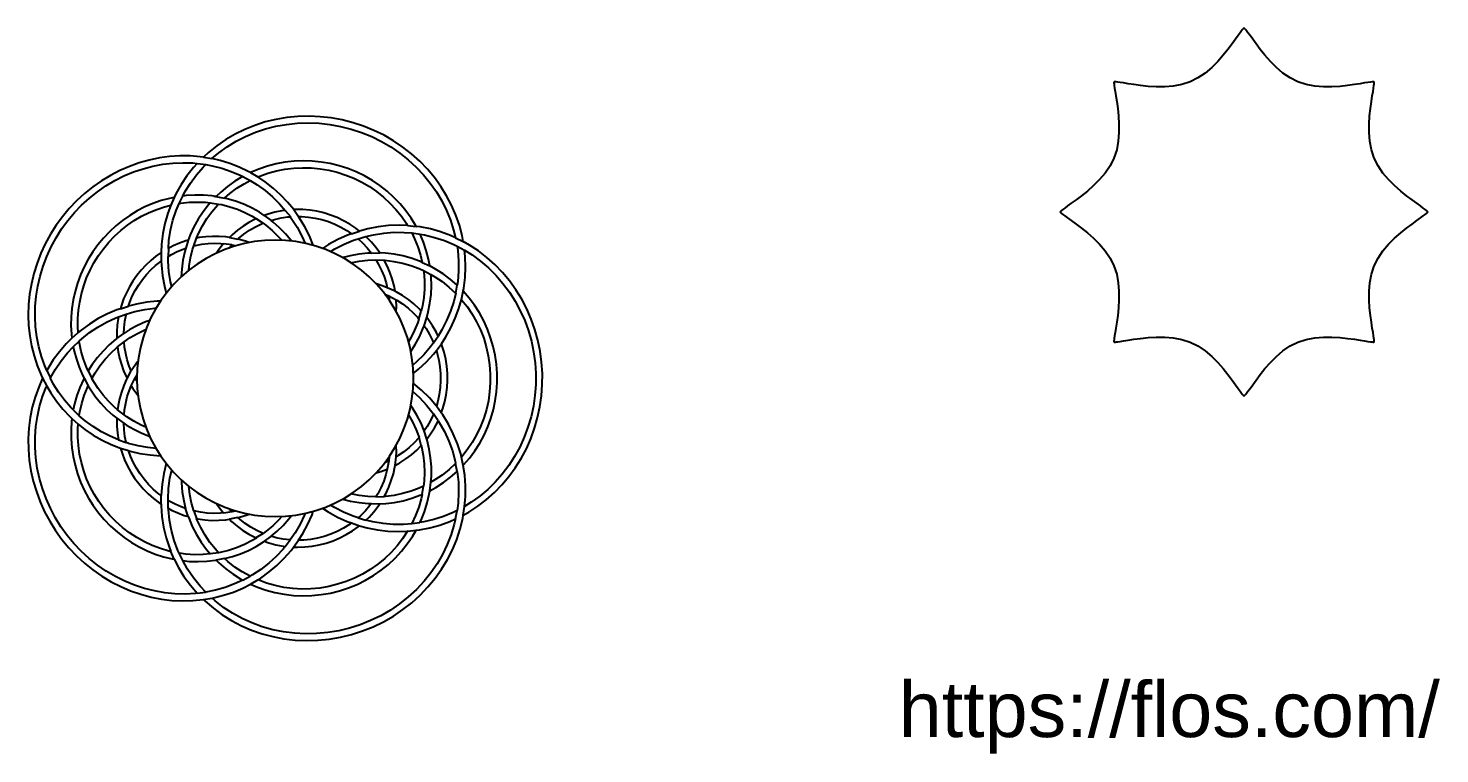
# Model space of a CAD drawing. Header units: millimetres. Extents: x 112 to 8820, y -2365 to 5002.
# Drawn here: x 5962 to 8514, y -2259 to -947 of the extents above; entities that cross this region are included whole.
import ezdxf

# ---------------------------------------------------------------- set-up
doc = ezdxf.new("R2010")
doc.units = ezdxf.units.MM
doc.layers.add('FLOS', color=30, linetype='Continuous')
doc.styles.get("Standard").update_dxf_attribs({"font": 'arial.ttf'})

# ---------------------------------------------------------------- blocks, each defined once
blk = doc.blocks.new('2620_PL')
for p, q in [((-14.09, 38.84), (-12.51, 38.68)), ((-12.99, 39.98), (-11.43, 39.72)), ((-5.86, 36.49), (-4.52, 35.77)), ((-4.46, 37.2), (-3.13, 36.42)), ((-18.25, 32.71), (-18.87, 31.3)), ((-17.36, 31.6), (-16.71, 32.95)), ((-11.74, 31.73), (-10.24, 31.51)), ((-11.07, 32.92), (-9.16, 32.57)), ((-3.41, 28.86), (-2.16, 28.03)), ((-1.97, 29.45), (-0.73, 28.54)), ((1.83, 30.37), (2.84, 29.21)), ((3.34, 30.5), (4.22, 29.26)), ((13.8, 26.15), (15.23, 26.63)), ((14.98, 25.22), (16.38, 25.64)), ((23.93, 27.62), (25.48, 27.46)), ((24.69, 26.28), (26.19, 26.07)), ((-19.32, 23.5), (-19.36, 22.03)), ((-15.71, 24.99), (-16.18, 23.52)), ((-14.72, 23.95), (-14.21, 25.35)), ((-7.83, 24.11), (-9.34, 24.33)), ((-8.28, 25.47), (-6.75, 25.17)), ((32.59, 25.41), (34, 24.71)), ((32.87, 23.88), (34.23, 23.15)), ((-20.62, 22.72), (-20.6, 21.21)), ((17.38, 22.65), (18.92, 22.66)), ((18.22, 21.41), (19.72, 21.35)), ((26.56, 20.96), (27.96, 20.31)), ((26.81, 19.47), (28.15, 18.77)), ((21.67, 15.74), (20.25, 16.39)), ((32.63, 15.37), (32.89, 16.85)), ((32.86, 16.88), (32.83, 16.71)), ((33.67, 14.24), (33.99, 15.74)), ((-27.98, 12.59), (-26.53, 13.05)), ((20.52, 14.9), (21.86, 14.19)), ((-28.32, 11.11), (-26.94, 11.61)), ((25.98, 10.72), (26.39, 12.15)), ((26.91, 9.52), (27.39, 10.98)), ((-36.74, 7.26), (-35.6, 8.27)), ((-28.63, 7.22), (-27.37, 8.12)), ((-36.5, 5.72), (-35.42, 6.75)), ((-28.5, 5.69), (-27.33, 6.61)), ((28.61, 6.44), (29.44, 7.65)), ((29.13, 5.04), (30.04, 6.26)), ((-42.04, 0.01), (-41.31, -1.4)), ((-41.3, 1.41), (-40.64, 0.01)), ((-34.56, 0.01), (-33.81, -1.35)), ((-33.81, 1.36), (-33.13, 0)), ((-26.79, 0), (-26.02, 1.36)), ((-26.02, -1.36), (-25.36, 0)), ((30.03, -6.26), (29.14, -5.02)), ((-36.74, -7.25), (-35.6, -8.28)), ((-36.5, -5.71), (-35.42, -6.76)), ((-28.62, -7.22), (-27.38, -8.11)), ((-27.32, -6.6), (-28.5, -5.68)), ((29.45, -7.65), (28.62, -6.44)), ((27.4, -10.98), (26.92, -9.51)), ((-28.33, -11.12), (-26.94, -11.61)), ((-27.97, -12.61), (-26.53, -13.05)), ((26.4, -12.15), (26, -10.72)), ((20.52, -14.9), (20.25, -16.41)), ((21.67, -15.74), (21.85, -14.19)), ((34, -15.73), (33.66, -14.24)), ((32.9, -16.84), (32.61, -15.38)), ((26.55, -20.97), (26.8, -19.47)), ((27.95, -20.31), (28.14, -18.77)), ((-20.62, -22.71), (-20.62, -21.19)), ((-19.33, -23.49), (-19.37, -22.03)), ((17.37, -22.65), (18.91, -22.66)), ((18.21, -21.41), (19.71, -21.35)), ((-15.71, -24.98), (-16.19, -23.52)), ((-14.7, -23.96), (-14.14, -25.54)), ((-7.83, -24.11), (-9.3, -24.37)), ((-6.74, -25.17), (-8.28, -25.47)), ((14.97, -25.22), (16.38, -25.64)), ((32.58, -25.41), (32.87, -23.88)), ((34, -24.7), (34.24, -23.14)), ((-2.18, -28.03), (-3.49, -28.82)), ((13.79, -26.14), (15.23, -26.63)), ((23.95, -27.62), (25.47, -27.46)), ((24.71, -26.26), (26.17, -26.07)), ((-0.73, -28.54), (-1.97, -29.45)), ((1.82, -30.37), (2.72, -29.21)), ((3.33, -30.49), (4.21, -29.26)), ((-18.26, -32.71), (-18.86, -31.3)), ((-16.72, -32.95), (-17.36, -31.6)), ((-10.23, -31.51), (-11.73, -31.74)), ((-9.15, -32.58), (-10.67, -32.87)), ((-5.84, -36.49), (-4.54, -35.78)), ((-4.46, -37.19), (-3.14, -36.42)), ((-14.11, -38.85), (-12.55, -38.65)), ((-13, -39.99), (-11.42, -39.72))]:
    blk.add_line(p, q)
for points in [[(34, 24.71), (33.8, 25.81), (33.3, 27.68), (32.66, 29.51), (31.89, 31.29), (30.98, 33.02), (29.95, 34.69), (28.79, 36.29), (27.52, 37.81), (26.14, 39.24), (24.65, 40.57), (23.08, 41.81), (21.41, 42.93), (19.67, 43.93), (17.86, 44.82), (15.99, 45.58), (14.08, 46.21), (12.12, 46.71), (10.13, 47.07), (8.12, 47.3), (6.11, 47.38), (4.1, 47.33), (2.11, 47.14), (0.14, 46.81), (-1.79, 46.34), (-3.67, 45.73), (-5.5, 45), (-7.26, 44.14), (-8.95, 43.16), (-10.55, 42.05), (-12.06, 40.84), (-12.99, 39.98), (-13.55, 40.06), (-15.39, 40.2), (-17.24, 40.21), (-19.09, 40.09), (-20.94, 39.84), (-22.77, 39.46), (-24.58, 38.95), (-26.36, 38.32), (-28.1, 37.56), (-29.79, 36.69), (-31.42, 35.7), (-32.99, 34.6), (-34.48, 33.4), (-35.9, 32.1), (-37.23, 30.7), (-38.46, 29.22), (-39.6, 27.67), (-40.63, 26.04), (-41.56, 24.34), (-42.37, 22.6), (-43.06, 20.8), (-43.63, 18.97), (-44.07, 17.11), (-44.39, 15.23), (-44.58, 13.34), (-44.64, 11.45), (-44.57, 9.57), (-44.38, 7.7), (-44.05, 5.86), (-43.6, 4.06), (-43.02, 2.3), (-42.32, 0.59), (-42.04, 0.01), (-42.76, -1.62), (-43.4, -3.4), (-43.91, -5.23), (-44.28, -7.1), (-44.53, -8.99), (-44.64, -10.91), (-44.61, -12.84), (-44.45, -14.77), (-44.16, -16.69), (-43.73, -18.6), (-43.17, -20.47), (-42.49, -22.31), (-41.68, -24.11), (-40.75, -25.84), (-39.7, -27.51), (-38.55, -29.11), (-37.29, -30.63), (-35.93, -32.07), (-34.48, -33.4), (-32.95, -34.63), (-31.34, -35.75), (-29.66, -36.76), (-27.92, -37.65), (-26.14, -38.41), (-24.31, -39.04), (-22.45, -39.54), (-20.56, -39.9), (-18.67, -40.13), (-16.77, -40.22), (-14.88, -40.18), (-13, -39.99), (-12.98, -39.99), (-12.68, -40.29), (-11.18, -41.57), (-9.58, -42.74), (-7.89, -43.79), (-6.12, -44.71), (-4.28, -45.51), (-2.37, -46.17), (-0.41, -46.69), (1.59, -47.06), (3.62, -47.3), (5.67, -47.38), (7.72, -47.33), (9.77, -47.12), (11.8, -46.78), (13.81, -46.29), (15.78, -45.66), (17.7, -44.89), (19.56, -43.99), (21.36, -42.96), (23.07, -41.81), (24.69, -40.55), (26.21, -39.17), (27.62, -37.7), (28.92, -36.13), (30.09, -34.48), (31.14, -32.76), (32.04, -30.97), (32.81, -29.12), (33.43, -27.23), (33.9, -25.31), (34, -24.7), (34.99, -24.17), (36.61, -23.12), (38.16, -21.95), (39.62, -20.66), (40.98, -19.26), (42.25, -17.76), (43.41, -16.17), (44.47, -14.49), (45.4, -12.73), (46.21, -10.91), (46.89, -9.03), (47.44, -7.1), (47.86, -5.13), (48.15, -3.14), (48.29, -1.12), (48.3, 0.89), (48.17, 2.91), (47.9, 4.91), (47.49, 6.89), (46.95, 8.83), (46.28, 10.72), (45.48, 12.56), (44.56, 14.33), (43.52, 16.02), (42.36, 17.62), (41.1, 19.14), (39.73, 20.55), (38.28, 21.85), (36.74, 23.03), (35.12, 24.09)], [(-11.43, 39.72), (-10.22, 40.74), (-8.68, 41.85), (-7.05, 42.85), (-5.35, 43.72), (-3.57, 44.47), (-1.74, 45.08), (0.14, 45.56), (2.05, 45.91), (4, 46.12), (5.96, 46.18), (7.93, 46.11), (9.89, 45.9), (11.83, 45.55), (13.75, 45.06), (15.62, 44.45), (17.44, 43.7), (19.2, 42.83), (20.9, 41.83), (22.52, 40.73), (24.05, 39.51), (25.48, 38.19), (26.81, 36.78), (28.03, 35.28), (29.14, 33.7), (30.12, 32.06), (30.97, 30.35), (31.68, 28.59), (32.26, 26.79), (32.59, 25.41), (31.68, 25.82), (29.89, 26.48), (28.05, 27), (26.18, 27.37), (25.48, 27.46), (25.42, 27.56), (24.58, 28.95), (23.63, 30.28), (22.58, 31.54), (21.45, 32.72), (20.23, 33.82), (18.94, 34.84), (17.57, 35.76), (16.14, 36.58), (14.65, 37.3), (13.12, 37.92), (11.55, 38.43), (9.95, 38.82), (8.32, 39.1), (6.69, 39.27), (5.04, 39.31), (3.4, 39.25), (1.77, 39.06), (0.16, 38.77), (-1.42, 38.36), (-2.96, 37.83), (-4.46, 37.2), (-4.47, 37.2), (-4.87, 37.42), (-6.51, 38.2), (-8.21, 38.86), (-9.95, 39.39)], [(-14.09, 38.84), (-14.77, 38.11), (-15.95, 36.61), (-17.01, 35.02), (-17.94, 33.36), (-18.25, 32.71), (-19.13, 32.53), (-20.64, 32.12), (-22.11, 31.6), (-23.55, 30.98), (-24.94, 30.27), (-26.29, 29.46), (-27.58, 28.56), (-28.8, 27.57), (-29.96, 26.5), (-31.05, 25.36), (-32.05, 24.14), (-32.98, 22.86), (-33.81, 21.52), (-34.55, 20.13), (-35.19, 18.7), (-35.74, 17.23), (-36.18, 15.72), (-36.53, 14.2), (-36.76, 12.65), (-36.89, 11.1), (-36.92, 9.54), (-36.83, 7.99), (-36.74, 7.26), (-37.79, 6.22), (-39.01, 4.82), (-40.12, 3.33), (-41.12, 1.75), (-41.3, 1.41), (-41.67, 2.26), (-42.27, 3.96), (-42.75, 5.71), (-43.1, 7.5), (-43.32, 9.31), (-43.42, 11.15), (-43.38, 12.99), (-43.22, 14.84), (-42.93, 16.68), (-42.51, 18.5), (-41.97, 20.29), (-41.3, 22.04), (-40.52, 23.75), (-39.62, 25.41), (-38.61, 27), (-37.5, 28.52), (-36.29, 29.96), (-34.99, 31.31), (-33.6, 32.57), (-32.14, 33.74), (-30.6, 34.8), (-29, 35.75), (-27.34, 36.58), (-25.63, 37.3), (-23.89, 37.89), (-22.12, 38.36), (-20.32, 38.69), (-18.52, 38.9), (-16.71, 38.98), (-14.91, 38.93)], [(-16.71, 32.95), (-16.32, 33.7), (-15.33, 35.28), (-14.23, 36.79), (-13, 38.2), (-12.55, 38.64), (-11.37, 38.43), (-9.64, 37.99), (-7.96, 37.42), (-6.33, 36.73), (-5.86, 36.49), (-5.9, 36.47), (-7.28, 35.63), (-8.6, 34.7), (-9.84, 33.67), (-10.68, 32.86), (-11.45, 32.98), (-12.99, 33.11), (-14.53, 33.12), (-16.07, 33.03)], [(-4.52, 35.77), (-3.25, 34.99), (-1.82, 33.95), (-0.47, 32.81), (0.79, 31.56), (1.83, 30.37), (1.2, 30.29), (-0.05, 30.04), (-1.27, 29.7), (-1.97, 29.45), (-2.84, 30.02), (-4.17, 30.76), (-5.55, 31.41), (-6.98, 31.96), (-8.44, 32.41), (-9.16, 32.57), (-8.18, 33.43), (-6.93, 34.36), (-5.61, 35.19)], [(3.34, 30.5), (2.23, 31.87), (0.98, 33.18), (-0.36, 34.4), (-1.79, 35.52), (-3.13, 36.42), (-2.79, 36.56), (-1.31, 37.09), (0.21, 37.51), (1.77, 37.81), (3.34, 38), (4.92, 38.08), (6.51, 38.04), (8.1, 37.89), (9.67, 37.62), (11.22, 37.25), (12.74, 36.75), (14.22, 36.16), (15.65, 35.45), (17.03, 34.65), (18.34, 33.75), (19.58, 32.76), (20.75, 31.68), (21.83, 30.52), (22.82, 29.29), (23.71, 28), (23.93, 27.62), (22.39, 27.68), (20.49, 27.62), (18.6, 27.4), (16.73, 27.04), (15.23, 26.63), (14.55, 27.15), (13.48, 27.87), (12.37, 28.5), (11.2, 29.05), (10, 29.52), (8.77, 29.9), (7.53, 30.19), (6.27, 30.39), (5, 30.5), (3.73, 30.52)], [(-18.87, 31.3), (-19.41, 29.85), (-19.93, 28.02), (-20.31, 26.16), (-20.55, 24.27), (-20.62, 22.72), (-21.56, 22.06), (-22.51, 21.29), (-23.41, 20.45), (-24.24, 19.55), (-25.02, 18.59), (-25.73, 17.58), (-26.36, 16.54), (-26.91, 15.46), (-27.4, 14.35), (-27.8, 13.2), (-27.98, 12.59), (-28.62, 12.37), (-30.33, 11.64), (-31.98, 10.79), (-33.56, 9.82), (-35.06, 8.73), (-35.6, 8.27), (-35.67, 9.3), (-35.67, 10.8), (-35.56, 12.31), (-35.34, 13.8), (-35.03, 15.28), (-34.61, 16.73), (-34.09, 18.16), (-33.47, 19.54), (-32.76, 20.89), (-31.96, 22.18), (-31.06, 23.41), (-30.09, 24.59), (-29.04, 25.69), (-27.91, 26.71), (-26.72, 27.66), (-25.47, 28.52), (-24.16, 29.29), (-22.81, 29.96), (-21.42, 30.54), (-19.99, 31.01)], [(-19.32, 23.5), (-19.21, 24.93), (-18.91, 26.76), (-18.48, 28.57), (-17.89, 30.33), (-17.36, 31.6), (-17.06, 31.66), (-15.57, 31.82), (-14.08, 31.87), (-12.59, 31.82), (-11.74, 31.73), (-12.06, 31.37), (-13.04, 30.1), (-13.92, 28.77), (-14.69, 27.37), (-15.36, 25.92), (-15.71, 24.99), (-16.14, 24.87), (-17.29, 24.46), (-18.42, 23.97)], [(-3.41, 28.86), (-3.62, 28.76), (-4.74, 28.17), (-5.81, 27.5), (-6.83, 26.76), (-7.79, 25.94), (-8.28, 25.47), (-8.91, 25.57), (-10.12, 25.66), (-11.34, 25.67), (-12.55, 25.6), (-13.76, 25.44), (-14.21, 25.35), (-13.86, 26.18), (-13.15, 27.56), (-12.35, 28.87), (-11.44, 30.12), (-10.44, 31.3), (-10.24, 31.51), (-9.66, 31.4), (-8.23, 31.03), (-6.83, 30.56), (-5.47, 29.99), (-4.16, 29.32)], [(16.38, 25.64), (17.77, 25.97), (19.61, 26.26), (21.46, 26.4), (23.32, 26.39), (24.69, 26.28), (25.2, 25.23), (25.78, 23.78), (26.25, 22.29), (26.56, 20.96), (26.1, 21.17), (24.6, 21.7), (23.06, 22.13), (21.49, 22.43), (19.91, 22.62), (18.92, 22.66), (18.24, 23.6), (17.42, 24.59), (16.53, 25.51)], [(32.87, 23.88), (32.99, 23.11), (33.14, 21.25), (33.14, 19.38), (33, 17.53), (32.89, 16.85), (32.86, 16.88), (31.64, 17.94), (30.34, 18.9), (28.98, 19.76), (27.96, 20.31), (27.73, 21.54), (27.32, 23.1), (26.8, 24.63), (26.19, 26.07), (27.01, 25.94), (28.82, 25.49), (30.59, 24.9), (32.32, 24.17)], [(-25, 0), (-24.93, -1.87), (-24.72, -3.73), (-24.37, -5.56), (-23.89, -7.37), (-23.27, -9.13), (-22.52, -10.85), (-21.65, -12.5), (-20.66, -14.08), (-19.55, -15.59), (-18.33, -17), (-17, -18.33), (-15.59, -19.55), (-14.08, -20.66), (-12.5, -21.65), (-10.85, -22.52), (-9.13, -23.27), (-7.37, -23.89), (-5.56, -24.37), (-3.73, -24.72), (-1.87, -24.93), (0, -25), (1.87, -24.93), (3.73, -24.72), (5.56, -24.37), (7.37, -23.89), (9.13, -23.27), (10.85, -22.52), (12.5, -21.65), (14.08, -20.66), (15.59, -19.55), (17, -18.33), (18.33, -17), (19.55, -15.59), (20.66, -14.08), (21.65, -12.5), (22.52, -10.85), (23.27, -9.13), (23.89, -7.37), (24.37, -5.56), (24.72, -3.73), (24.93, -1.87), (25, 0), (24.93, 1.87), (24.72, 3.73), (24.37, 5.56), (23.89, 7.37), (23.27, 9.13), (22.52, 10.85), (21.65, 12.5), (20.66, 14.08), (19.55, 15.59), (18.33, 17), (17, 18.33), (15.59, 19.55), (14.08, 20.66), (12.5, 21.65), (10.85, 22.52), (9.13, 23.27), (7.37, 23.89), (5.56, 24.37), (3.73, 24.72), (1.87, 24.93), (0, 25), (-1.87, 24.93), (-3.73, 24.72), (-5.56, 24.37), (-7.37, 23.89), (-9.13, 23.27), (-10.85, 22.52), (-12.5, 21.65), (-14.08, 20.66), (-15.59, 19.55), (-17, 18.33), (-18.33, 17), (-19.55, 15.59), (-20.66, 14.08), (-21.65, 12.5), (-22.52, 10.85), (-23.27, 9.13), (-23.89, 7.37), (-24.37, 5.56), (-24.72, 3.73), (-24.93, 1.87)], [(33.99, 15.75), (34.11, 16.32), (34.34, 18.21), (34.42, 20.11), (34.36, 22.02), (34.23, 23.15), (35.59, 22.31), (37.12, 21.19), (38.57, 19.95), (39.93, 18.59), (41.18, 17.14), (42.34, 15.59), (43.38, 13.95), (44.3, 12.23), (45.1, 10.45), (45.77, 8.6), (46.31, 6.71), (46.71, 4.78), (46.98, 2.83), (47.11, 0.85), (47.1, -1.12), (46.95, -3.08), (46.67, -5.03), (46.25, -6.95), (45.69, -8.83), (45.01, -10.66), (44.2, -12.43), (43.27, -14.14), (42.22, -15.76), (41.06, -17.3), (39.79, -18.74), (38.43, -20.07), (36.98, -21.3), (35.45, -22.4), (34.24, -23.14), (34.39, -21.41), (34.41, -19.45), (34.27, -17.5), (34, -15.73), (34.07, -15.66), (35.13, -14.43), (36.1, -13.11), (36.97, -11.73), (37.75, -10.29), (38.42, -8.79), (38.98, -7.24), (39.44, -5.66), (39.78, -4.05), (40.01, -2.41), (40.12, -0.76), (40.11, 0.89), (39.99, 2.54), (39.76, 4.17), (39.41, 5.78), (38.95, 7.35), (38.38, 8.89), (37.7, 10.39), (36.92, 11.82), (36.04, 13.2), (35.07, 14.51), (34, 15.73)], [(21.67, 15.74), (21.48, 16.73), (21.16, 17.96), (20.74, 19.17), (20.24, 20.34), (19.72, 21.35), (19.89, 21.34), (21.46, 21.15), (23.01, 20.83), (24.53, 20.39), (26.01, 19.84), (26.81, 19.47), (26.84, 19.24), (26.96, 17.7), (26.96, 16.15), (26.84, 14.61), (26.61, 13.08), (26.39, 12.15), (26.02, 12.55), (25.07, 13.44), (24.07, 14.25), (23, 14.99), (21.89, 15.64)], [(32.63, 15.37), (32.27, 13.9), (31.7, 12.14), (30.99, 10.43), (30.14, 8.78), (29.44, 7.65), (29.09, 8.38), (28.44, 9.51), (27.71, 10.58), (27.39, 10.98), (27.68, 12.01), (27.98, 13.58), (28.17, 15.16), (28.24, 16.76), (28.19, 18.36), (28.15, 18.77), (28.84, 18.38), (30.16, 17.49), (31.41, 16.49), (32.59, 15.4)], [(30.04, 6.26), (30.84, 7.48), (31.77, 9.14), (32.56, 10.86), (33.22, 12.64), (33.67, 14.24), (33.68, 14.22), (34.69, 12.96), (35.59, 11.62), (36.4, 10.22), (37.1, 8.75), (37.69, 7.24), (38.16, 5.68), (38.52, 4.09), (38.77, 2.47), (38.89, 0.84), (38.89, -0.79), (38.77, -2.43), (38.53, -4.04), (38.18, -5.64), (37.7, -7.2), (37.11, -8.71), (36.42, -10.18), (35.61, -11.59), (34.71, -12.93), (33.71, -14.2), (33.66, -14.24), (33.53, -13.67), (32.93, -11.82), (32.19, -10.02), (31.31, -8.28), (30.29, -6.61), (30.03, -6.26), (30.32, -5.45), (30.67, -4.21), (30.93, -2.95), (31.09, -1.68), (31.17, -0.39), (31.15, 0.89), (31.04, 2.2), (30.83, 3.49), (30.53, 4.76), (30.14, 6)], [(-35.42, 6.75), (-34.98, 7.15), (-33.56, 8.27), (-32.05, 9.27), (-30.48, 10.16), (-28.83, 10.92), (-28.32, 11.11), (-28.38, 10.84), (-28.54, 9.64), (-28.63, 8.43), (-28.63, 7.22), (-28.63, 7.22), (-28.84, 7.06), (-30.02, 6.05), (-31.12, 4.94), (-32.15, 3.76), (-33.08, 2.51), (-33.81, 1.36), (-34.12, 2.05), (-34.63, 3.44), (-35.05, 4.87), (-35.36, 6.33)], [(-36.5, -5.71), (-36.95, -5.27), (-38.11, -3.92), (-39.16, -2.49), (-40.11, -0.97), (-40.64, 0.01), (-40.6, 0.08), (-39.7, 1.67), (-38.68, 3.18), (-37.55, 4.6), (-36.5, 5.72), (-36.35, 4.94), (-35.95, 3.45), (-35.45, 2), (-34.85, 0.58), (-34.56, 0.01), (-34.66, -0.2), (-35.31, -1.63), (-35.85, -3.11), (-36.28, -4.63)], [(-28.5, 5.69), (-28.38, 4.82), (-28.13, 3.64), (-27.8, 2.48), (-27.4, 1.34), (-26.91, 0.24), (-26.79, 0), (-26.88, -0.17), (-27.38, -1.31), (-27.8, -2.48), (-28.14, -3.68), (-28.39, -4.9), (-28.5, -5.68), (-29.11, -5.16), (-30.15, -4.13), (-31.12, -3.02), (-32, -1.84), (-32.8, -0.6), (-33.13, 0), (-32.55, 1.02), (-31.7, 2.27), (-30.76, 3.45), (-29.73, 4.56), (-28.63, 5.58)], [(-41.31, -1.4), (-40.58, -2.64), (-39.54, -4.14), (-38.39, -5.55), (-37.15, -6.88), (-36.74, -7.25), (-36.81, -7.76), (-36.91, -9.35), (-36.9, -10.94), (-36.78, -12.54), (-36.54, -14.12), (-36.19, -15.69), (-35.74, -17.23), (-35.18, -18.74), (-34.51, -20.21), (-33.75, -21.63), (-32.88, -23), (-31.93, -24.3), (-30.89, -25.53), (-29.77, -26.69), (-28.58, -27.76), (-27.31, -28.75), (-25.98, -29.65), (-24.6, -30.46), (-23.16, -31.16), (-21.68, -31.76), (-20.17, -32.25), (-18.63, -32.64), (-18.26, -32.71), (-17.51, -34.17), (-16.49, -35.83), (-15.34, -37.41), (-14.11, -38.85), (-14.43, -38.89), (-16.27, -38.98), (-18.12, -38.93), (-19.98, -38.74), (-21.82, -38.42), (-23.64, -37.96), (-25.44, -37.37), (-27.19, -36.65), (-28.89, -35.8), (-30.54, -34.83), (-32.12, -33.75), (-33.62, -32.56), (-35.05, -31.26), (-36.38, -29.86), (-37.61, -28.38), (-38.73, -26.82), (-39.75, -25.18), (-40.65, -23.48), (-41.43, -21.73), (-42.09, -19.93), (-42.61, -18.1), (-43.01, -16.23), (-43.28, -14.35), (-43.41, -12.47), (-43.4, -10.59), (-43.27, -8.72), (-42.99, -6.87), (-42.59, -5.06), (-42.05, -3.29), (-41.39, -1.57)], [(-28.33, -11.12), (-29.84, -10.47), (-31.41, -9.65), (-32.92, -8.72), (-34.35, -7.67), (-35.42, -6.76), (-35.3, -6.03), (-34.96, -4.54), (-34.51, -3.08), (-33.96, -1.67), (-33.81, -1.35), (-33.36, -2.09), (-32.48, -3.33), (-31.52, -4.51), (-30.47, -5.62), (-29.35, -6.64), (-28.62, -7.22), (-28.63, -7.39), (-28.62, -8.64), (-28.52, -9.89)], [(29.45, -7.65), (29.65, -7.95), (30.59, -9.61), (31.39, -11.34), (32.04, -13.13), (32.55, -14.97), (32.62, -15.37), (32.61, -15.38), (31.44, -16.47), (30.19, -17.47), (28.86, -18.36), (28.14, -18.77), (28.23, -17.66), (28.23, -16.02), (28.1, -14.39), (27.84, -12.78), (27.47, -11.19), (27.4, -10.98), (28.08, -10.05), (28.77, -8.97), (29.37, -7.83)], [(-35.6, -8.28), (-34.39, -9.24), (-32.89, -10.25), (-31.31, -11.16), (-29.67, -11.94), (-27.97, -12.61), (-27.97, -12.61), (-27.69, -13.55), (-27.24, -14.73), (-26.72, -15.87), (-26.11, -16.97), (-25.43, -18.03), (-24.67, -19.03), (-23.84, -20), (-22.94, -20.9), (-21.98, -21.73), (-20.96, -22.5), (-20.62, -22.71), (-20.62, -23.05), (-20.48, -24.99), (-20.18, -26.91), (-19.73, -28.8), (-19.13, -30.64), (-18.86, -31.3), (-19.23, -31.22), (-20.74, -30.78), (-22.22, -30.22), (-23.65, -29.55), (-25.04, -28.78), (-26.37, -27.91), (-27.63, -26.95), (-28.82, -25.89), (-29.94, -24.76), (-30.97, -23.54), (-31.89, -22.28), (-32.72, -20.96), (-33.45, -19.58), (-34.09, -18.16), (-34.62, -16.7), (-35.04, -15.21), (-35.36, -13.69), (-35.57, -12.16), (-35.67, -10.62), (-35.66, -9.08)], [(19.71, -21.35), (19.98, -20.87), (20.53, -19.69), (20.99, -18.48), (21.36, -17.25), (21.64, -15.98), (21.67, -15.74), (22.55, -15.26), (23.62, -14.57), (24.64, -13.81), (25.6, -12.97), (26.4, -12.15), (26.45, -12.32), (26.75, -13.87), (26.92, -15.44), (26.98, -17.03), (26.9, -18.61), (26.8, -19.47), (26.04, -19.83), (24.55, -20.39), (23.03, -20.83), (21.48, -21.15), (19.92, -21.34)], [(32.9, -16.84), (32.9, -16.84), (33.11, -18.74), (33.15, -20.65), (33.05, -22.57), (32.87, -23.88), (32.17, -24.23), (30.45, -24.95), (28.68, -25.53), (26.87, -25.96), (26.17, -26.07), (26.39, -25.64), (27, -24.1), (27.49, -22.52), (27.86, -20.92), (27.95, -20.31), (29.05, -19.72), (30.41, -18.85), (31.71, -17.88)], [(24.69, -26.28), (23.19, -26.4), (21.34, -26.4), (19.49, -26.25), (17.66, -25.95), (16.38, -25.64), (16.96, -25.07), (17.83, -24.11), (18.63, -23.08), (18.91, -22.66), (19.97, -22.61), (21.56, -22.42), (23.13, -22.11), (24.67, -21.68), (26.17, -21.14), (26.55, -20.97), (26.39, -21.75), (25.95, -23.28), (25.39, -24.78), (24.72, -26.24)], [(-17.36, -31.6), (-17.59, -31.1), (-18.25, -29.32), (-18.76, -27.49), (-19.11, -25.63), (-19.32, -23.73), (-19.33, -23.49), (-18.77, -23.8), (-17.62, -24.33), (-16.43, -24.77), (-15.71, -24.98), (-15.63, -25.24), (-14.99, -26.75), (-14.25, -28.2), (-13.39, -29.6), (-12.42, -30.92), (-11.73, -31.74), (-13.03, -31.85), (-14.59, -31.87), (-16.15, -31.77)], [(-14.22, -25.35), (-13.98, -25.4), (-12.72, -25.58), (-11.46, -25.67), (-10.2, -25.66), (-8.94, -25.57), (-8.28, -25.47), (-7.89, -25.86), (-6.9, -26.71), (-5.85, -27.48), (-4.74, -28.17), (-3.58, -28.78), (-3.41, -28.86), (-4.18, -29.33), (-5.55, -30.03), (-6.98, -30.62), (-8.45, -31.1), (-9.95, -31.46), (-10.23, -31.51), (-10.81, -30.89), (-11.8, -29.65), (-12.69, -28.34), (-13.47, -26.97), (-14.14, -25.54)], [(-11.42, -39.72), (-11.15, -39.67), (-9.34, -39.21), (-7.56, -38.62), (-5.85, -37.9), (-4.46, -37.19), (-3.23, -37.73), (-1.65, -38.28), (-0.04, -38.72), (1.61, -39.04), (3.28, -39.24), (4.96, -39.31), (6.65, -39.27), (8.33, -39.1), (9.99, -38.81), (11.64, -38.4), (13.24, -37.88), (14.81, -37.24), (16.32, -36.49), (17.77, -35.63), (19.16, -34.67), (20.47, -33.62), (21.7, -32.48), (22.84, -31.25), (23.88, -29.94), (24.82, -28.57), (25.47, -27.46), (26.06, -27.39), (27.93, -27.03), (29.76, -26.52), (31.56, -25.87), (32.58, -25.41), (32.38, -26.36), (31.81, -28.22), (31.1, -30.04), (30.25, -31.81), (29.26, -33.51), (28.14, -35.14), (26.9, -36.69), (25.53, -38.14), (24.06, -39.5), (22.48, -40.75), (20.82, -41.89), (19.07, -42.9), (17.25, -43.79), (15.37, -44.54), (13.44, -45.15), (11.48, -45.62), (9.49, -45.95), (7.49, -46.14), (5.48, -46.18), (3.48, -46.08), (1.51, -45.83), (-0.44, -45.43), (-2.35, -44.89), (-4.2, -44.22), (-5.98, -43.41), (-7.69, -42.47), (-9.32, -41.41), (-10.85, -40.23)], [(-3.14, -36.42), (-2.61, -36.09), (-1.1, -35), (0.32, -33.81), (1.65, -32.5), (2.87, -31.1), (3.33, -30.49), (4.03, -30.52), (5.35, -30.48), (6.66, -30.34), (7.95, -30.1), (9.23, -29.77), (10.48, -29.35), (11.68, -28.84), (12.84, -28.24), (13.96, -27.57), (15.02, -26.81), (15.23, -26.63), (16.64, -27.02), (18.51, -27.39), (20.39, -27.61), (22.28, -27.68), (23.95, -27.62), (23.94, -27.64), (23.04, -28.98), (22.05, -30.26), (20.96, -31.46), (19.79, -32.58), (18.53, -33.61), (17.19, -34.54), (15.79, -35.38), (14.33, -36.11), (12.82, -36.73), (11.26, -37.23), (9.67, -37.62), (8.06, -37.9), (6.44, -38.05), (4.81, -38.08), (3.18, -37.99), (1.57, -37.78), (-0.02, -37.45), (-1.57, -37), (-3.09, -36.44)], [(1.82, -30.37), (1.42, -30.86), (0.18, -32.19), (-1.16, -33.41), (-2.59, -34.53), (-4.1, -35.53), (-4.54, -35.78), (-4.55, -35.77), (-5.95, -34.99), (-7.29, -34.11), (-8.54, -33.12), (-9.15, -32.58), (-7.74, -32.21), (-6.27, -31.7), (-4.83, -31.09), (-3.45, -30.38), (-2.12, -29.56), (-1.97, -29.45), (-1.14, -29.74), (0.12, -30.08), (1.41, -30.32)], [(-5.84, -36.49), (-7.34, -37.17), (-9.05, -37.8), (-10.81, -38.3), (-12.55, -38.65), (-13.59, -37.54), (-14.79, -36.05), (-15.86, -34.48), (-16.72, -32.95), (-15.5, -33.08), (-13.93, -33.13), (-12.35, -33.07), (-10.8, -32.89), (-10.67, -32.87), (-10.2, -33.34), (-8.95, -34.42), (-7.62, -35.4), (-6.22, -36.28)]]:
    blk.add_lwpolyline(points, close=True)
for points in [[(2.95, 24.81), (2.83, 24.97), (1.85, 26.14), (0.78, 27.23), (-0.35, 28.25), (-0.73, 28.54), (-0.14, 28.72), (1.07, 28.99), (2.3, 29.17), (2.72, 29.2)], [(2.72, 29.2), (3.02, 28.8), (3.97, 27.3), (4.82, 25.72), (5.4, 24.4)], [(6.91, 24.01), (6.89, 24.06), (6.19, 25.76), (5.36, 27.4), (4.42, 28.97), (4.22, 29.26), (4.77, 29.26), (6.01, 29.16), (7.24, 28.97), (8.45, 28.69), (9.62, 28.33), (10.76, 27.88), (11.86, 27.35), (12.92, 26.74), (13.8, 26.15), (13.09, 25.89), (11.34, 25.11), (9.64, 24.19), (8.54, 23.48)], [(-6.75, 25.17), (-6.62, 25.29), (-5.66, 26.06), (-4.65, 26.76), (-3.58, 27.37), (-2.47, 27.91), (-2.16, 28.03), (-1.7, 27.7), (-0.57, 26.75), (0.49, 25.73), (1.19, 24.96)], [(-18.7, 16.56), (-18.92, 17.47), (-19.21, 19.33), (-19.36, 21.2), (-19.36, 22.03), (-18.75, 22.4), (-17.71, 22.92), (-16.63, 23.37), (-16.18, 23.52), (-16.36, 22.9), (-16.68, 21.34), (-16.89, 19.76), (-16.97, 18.36)], [(-15.62, 19.51), (-15.56, 20.28), (-15.3, 21.8), (-14.93, 23.3), (-14.72, 23.95), (-14.41, 24.03), (-13.27, 24.24), (-12.12, 24.37), (-10.97, 24.41), (-9.81, 24.38), (-9.34, 24.33)], [(-9.34, 24.33), (-9.53, 24.12), (-10.29, 23.11), (-10.6, 22.63)], [(-8.35, 23.55), (-8.35, 23.55), (-7.83, 24.11), (-7.53, 24.06), (-7.12, 23.96)], [(-4.71, 24.53), (-5.36, 24.78), (-6.52, 25.12), (-6.75, 25.17)], [(9.97, 22.91), (10.77, 23.39), (12.45, 24.25), (14.18, 24.96), (14.98, 25.22), (15.79, 24.48), (16.62, 23.59), (17.38, 22.65), (16.72, 22.63), (15.14, 22.46), (13.57, 22.17), (12.03, 21.76)], [(-20.72, 13.97), (-21.34, 13.96), (-23.21, 13.76), (-25.05, 13.43), (-26.53, 13.05), (-26.29, 13.75), (-25.83, 14.84), (-25.29, 15.89), (-24.68, 16.9), (-24, 17.86), (-23.27, 18.76), (-22.47, 19.61), (-21.61, 20.41), (-20.7, 21.14), (-20.6, 21.21)], [(-20.6, 21.21), (-20.58, 20.45), (-20.38, 18.54), (-20.03, 16.65), (-19.69, 15.39)], [(13.7, 20.89), (15.17, 21.18), (16.74, 21.36), (18.22, 21.41)], [(18.22, 21.41), (18.7, 20.6), (19.23, 19.51), (19.69, 18.39), (20.05, 17.24), (20.25, 16.39), (19.53, 16.68), (18.3, 17.07), (18.25, 17.08)], [(19.82, 15.22), (20.52, 14.9)], [(20.52, 14.9), (20.52, 14.87), (20.58, 14.18)], [(21.88, 12.07), (21.91, 12.95), (21.86, 14.19), (22.01, 14.11), (23.04, 13.44), (24.01, 12.69), (24.93, 11.86), (25.78, 10.97), (25.98, 10.72), (25.79, 10.11), (25.21, 8.68), (24.53, 7.3), (24.1, 6.59)], [(-22.69, 10.46), (-23.46, 10.19), (-24.88, 9.56), (-26.26, 8.82), (-27.37, 8.12), (-27.33, 9.16), (-27.19, 10.33), (-26.97, 11.49), (-26.94, 11.61)], [(-26.94, 11.61), (-25.38, 12.06), (-23.59, 12.43), (-21.77, 12.67), (-21.54, 12.68)], [(-26.02, 1.36), (-26.38, 2.23), (-26.75, 3.34), (-27.03, 4.48), (-27.23, 5.63), (-27.33, 6.61), (-26.21, 7.37), (-24.9, 8.13), (-23.54, 8.78), (-23.37, 8.84)], [(24.51, 4.86), (25.31, 6.1), (26.06, 7.51), (26.71, 8.97), (26.91, 9.52), (27.27, 9), (27.9, 7.94), (28.45, 6.83), (28.61, 6.44)], [(28.61, 6.44), (28.06, 5.7), (26.84, 4.28), (25.52, 2.96), (24.87, 2.41)], [(-24.79, 3.11), (-24.9, 2.98), (-25.63, 1.98), (-26.02, 1.36)], [(24.97, 0.87), (25.93, 1.65), (27.33, 2.97), (28.62, 4.38), (29.13, 5.04), (29.3, 4.5), (29.59, 3.29), (29.79, 2.07), (29.9, 0.83), (29.91, -0.42), (29.84, -1.67), (29.66, -2.91), (29.4, -4.14), (29.14, -5.02), (27.87, -3.53), (26.47, -2.14), (24.97, -0.85), (24.97, -0.85)], [(-24.98, -0.65), (-25.36, 0), (-25.34, 0.04), (-24.98, 0.64)], [(-23.38, -8.84), (-24.26, -8.45), (-25.56, -7.76), (-26.8, -6.98), (-27.32, -6.6), (-27.24, -5.68), (-27.03, -4.48), (-26.74, -3.31), (-26.36, -2.16), (-26.02, -1.36)], [(-26.02, -1.36), (-25.72, -1.85), (-25.02, -2.82), (-24.79, -3.1)], [(24.87, -2.4), (26.06, -3.47), (27.38, -4.87), (28.58, -6.37), (28.62, -6.44), (28.6, -6.5), (28.07, -7.63), (27.45, -8.72), (26.92, -9.51), (26.36, -8.13), (25.63, -6.67), (24.78, -5.26), (24.5, -4.87)], [(24.1, -6.57), (24.83, -7.88), (25.49, -9.32), (26, -10.72), (25.99, -10.73), (25.14, -11.65), (24.24, -12.5), (23.27, -13.27), (22.24, -13.97), (21.85, -14.19)], [(-21.54, -12.68), (-23.03, -12.52), (-24.79, -12.2), (-26.52, -11.75), (-26.94, -11.61), (-27.16, -10.53), (-27.31, -9.32), (-27.38, -8.11), (-26.89, -8.44), (-25.58, -9.2), (-24.21, -9.87), (-22.8, -10.44), (-22.69, -10.47)], [(21.85, -14.19), (21.9, -13.42), (21.89, -12.13), (21.89, -12.06)], [(-19.7, -15.38), (-20.14, -17.2), (-20.46, -19.14), (-20.62, -21.09), (-20.62, -21.19), (-21.13, -20.81), (-22.05, -20.02), (-22.91, -19.16), (-23.7, -18.25), (-24.43, -17.27), (-25.09, -16.24), (-25.67, -15.16), (-26.17, -14.04), (-26.53, -13.05)], [(-26.53, -13.05), (-26.23, -13.14), (-24.45, -13.56), (-22.63, -13.84), (-20.79, -13.99), (-20.72, -13.99)], [(20.58, -14.18), (20.52, -14.9), (20.05, -15.12), (19.83, -15.2)], [(-16.96, -18.36), (-16.95, -18.86), (-16.81, -20.49), (-16.54, -22.11), (-16.19, -23.52), (-16.97, -23.24), (-18.07, -22.75), (-19.14, -22.17), (-19.37, -22.03), (-19.37, -21.83), (-19.27, -19.92), (-19.02, -18.02), (-18.71, -16.56)], [(20.25, -16.41), (20.01, -17.39), (19.61, -18.59), (19.12, -19.76), (18.54, -20.88), (18.21, -21.41), (16.76, -21.36), (15.19, -21.18), (13.7, -20.9)], [(18.26, -17.07), (19.09, -16.84), (20.25, -16.41)], [(-9.33, -24.33), (-9.9, -24.38), (-11.1, -24.41), (-12.3, -24.35), (-13.49, -24.2), (-14.67, -23.97), (-14.73, -23.95), (-15.14, -22.54), (-15.45, -20.99), (-15.64, -19.5)], [(-10.6, -22.63), (-10.43, -22.91), (-9.66, -23.96), (-9.33, -24.33)], [(12.2, -21.81), (13.62, -22.18), (15.2, -22.47), (16.78, -22.64), (17.37, -22.65), (17.13, -22.98), (16.3, -23.94), (15.41, -24.84), (14.97, -25.22), (14.09, -24.93), (12.37, -24.21), (10.7, -23.35), (9.97, -22.91)], [(-7.12, -23.96), (-7.53, -24.06), (-7.83, -24.11), (-8.18, -23.74), (-8.34, -23.55)], [(-6.74, -25.17), (-6.47, -25.11), (-5.26, -24.75), (-4.71, -24.53)], [(1.18, -24.96), (0.66, -25.55), (-0.44, -26.64), (-1.61, -27.63), (-2.17, -28.03), (-2.18, -28.03), (-3.31, -27.51), (-4.4, -26.91), (-5.43, -26.23), (-6.41, -25.47), (-6.74, -25.17)], [(5.4, -24.4), (5.29, -24.68), (4.5, -26.34), (3.59, -27.93), (2.72, -29.21), (2.65, -29.21), (1.41, -29.05), (0.19, -28.8), (-0.73, -28.54), (0.33, -27.65), (1.45, -26.57), (2.48, -25.4), (2.94, -24.81)], [(8.54, -23.48), (9.58, -24.15), (11.27, -25.07), (13.01, -25.86), (13.79, -26.14), (13.41, -26.42), (12.33, -27.09), (11.2, -27.68), (10.03, -28.18), (8.84, -28.58), (7.63, -28.89), (6.4, -29.11), (5.15, -29.24), (4.21, -29.26)], [(4.21, -29.26), (5, -28.03), (5.89, -26.38), (6.66, -24.66), (6.89, -24.02)]]:
    blk.add_lwpolyline(points)
blk = doc.blocks.new('VISCONTEA_PL')
blk.add_lwpolyline([(-33.26, 0.33), (-33.26, 0.3), (-33.23, 0.26), (-33.16, 0.19), (-33.02, 0.07), (-32.78, -0.12), (-32.43, -0.39), (-31.93, -0.75), (-31.27, -1.24), (-30.42, -1.85), (-29.43, -2.59), (-28.36, -3.45), (-27.26, -4.42), (-26.17, -5.51), (-25.16, -6.71), (-24.27, -8.01), (-23.56, -9.41), (-23.07, -10.91), (-22.78, -12.46), (-22.65, -14.02), (-22.65, -15.56), (-22.74, -17.03), (-22.88, -18.4), (-23.06, -19.62), (-23.23, -20.65), (-23.36, -21.46), (-23.45, -22.07), (-23.51, -22.51), (-23.54, -22.81), (-23.56, -23), (-23.56, -23.1), (-23.54, -23.14), (-23.53, -23.16), (-23.51, -23.18), (-23.47, -23.19), (-23.36, -23.19), (-23.18, -23.17), (-22.88, -23.14), (-22.44, -23.08), (-21.83, -22.99), (-21.02, -22.86), (-19.99, -22.69), (-18.77, -22.52), (-17.4, -22.37), (-15.93, -22.28), (-14.39, -22.28), (-12.83, -22.41), (-11.28, -22.7), (-9.78, -23.19), (-8.38, -23.9), (-7.08, -24.79), (-5.88, -25.8), (-4.79, -26.89), (-3.82, -27.99), (-2.96, -29.07), (-2.22, -30.05), (-1.6, -30.9), (-1.12, -31.56), (-0.76, -32.06), (-0.49, -32.41), (-0.3, -32.65), (-0.18, -32.79), (-0.11, -32.86), (-0.07, -32.89), (-0.04, -32.89), (-0.02, -32.89), (0.02, -32.86), (0.09, -32.79), (0.21, -32.65), (0.4, -32.41), (0.67, -32.06), (1.04, -31.56), (1.52, -30.9), (2.13, -30.05), (2.87, -29.07), (3.73, -27.99), (4.71, -26.89), (5.8, -25.8), (6.99, -24.79), (8.3, -23.9), (9.7, -23.19), (11.19, -22.7), (12.74, -22.41), (14.3, -22.28), (15.84, -22.28), (17.31, -22.37), (18.68, -22.52), (19.9, -22.69), (20.93, -22.86), (21.74, -22.99), (22.35, -23.08), (22.79, -23.14), (23.09, -23.17), (23.28, -23.19), (23.38, -23.19), (23.43, -23.18), (23.44, -23.16), (23.46, -23.14), (23.47, -23.1), (23.47, -23), (23.46, -22.81), (23.42, -22.51), (23.36, -22.07), (23.27, -21.46), (23.14, -20.65), (22.97, -19.62), (22.8, -18.4), (22.65, -17.03), (22.56, -15.56), (22.56, -14.02), (22.69, -12.46), (22.99, -10.91), (23.47, -9.41), (24.18, -8.01), (25.07, -6.71), (26.09, -5.51), (27.17, -4.42), (28.28, -3.45), (29.35, -2.59), (30.34, -1.85), (31.19, -1.24), (31.85, -0.75), (32.34, -0.39), (32.7, -0.12), (32.93, 0.07), (33.08, 0.19), (33.15, 0.26), (33.17, 0.3), (33.17, 0.33), (33.17, 0.35), (33.15, 0.39), (33.08, 0.46), (32.93, 0.58), (32.7, 0.77), (32.34, 1.04), (31.85, 1.41), (31.19, 1.89), (30.34, 2.5), (29.35, 3.24), (28.28, 4.1), (27.17, 5.08), (26.09, 6.17), (25.07, 7.36), (24.18, 8.67), (23.47, 10.07), (22.99, 11.56), (22.69, 13.11), (22.56, 14.67), (22.56, 16.21), (22.65, 17.68), (22.8, 19.05), (22.97, 20.27), (23.14, 21.3), (23.27, 22.11), (23.36, 22.72), (23.42, 23.16), (23.46, 23.46), (23.47, 23.65), (23.47, 23.75), (23.46, 23.79), (23.44, 23.81), (23.43, 23.83), (23.38, 23.84), (23.28, 23.84), (23.09, 23.83), (22.79, 23.79), (22.35, 23.73), (21.74, 23.64), (20.93, 23.51), (19.9, 23.34), (18.68, 23.17), (17.31, 23.02), (15.84, 22.93), (14.3, 22.93), (12.74, 23.06), (11.19, 23.35), (9.7, 23.84), (8.3, 24.55), (6.99, 25.44), (5.8, 26.46), (4.71, 27.54), (3.73, 28.65), (2.87, 29.72), (2.13, 30.7), (1.52, 31.55), (1.04, 32.22), (0.67, 32.71), (0.4, 33.07), (0.21, 33.3), (0.09, 33.44), (0.02, 33.51), (-0.02, 33.54), (-0.04, 33.54), (-0.07, 33.54), (-0.11, 33.51), (-0.18, 33.44), (-0.3, 33.3), (-0.49, 33.07), (-0.76, 32.71), (-1.12, 32.22), (-1.6, 31.55), (-2.22, 30.7), (-2.96, 29.72), (-3.82, 28.65), (-4.79, 27.54), (-5.88, 26.46), (-7.08, 25.44), (-8.38, 24.55), (-9.78, 23.84), (-11.28, 23.35), (-12.83, 23.06), (-14.39, 22.93), (-15.93, 22.93), (-17.4, 23.02), (-18.77, 23.17), (-19.99, 23.34), (-21.02, 23.51), (-21.83, 23.64), (-22.44, 23.73), (-22.88, 23.79), (-23.18, 23.83), (-23.36, 23.84), (-23.47, 23.84), (-23.51, 23.83), (-23.53, 23.81), (-23.54, 23.79), (-23.56, 23.75), (-23.56, 23.65), (-23.54, 23.46), (-23.51, 23.16), (-23.45, 22.72), (-23.36, 22.11), (-23.23, 21.3), (-23.06, 20.27), (-22.88, 19.05), (-22.74, 17.68), (-22.65, 16.21), (-22.65, 14.67), (-22.78, 13.11), (-23.07, 11.56), (-23.56, 10.07), (-24.27, 8.67), (-25.16, 7.36), (-26.17, 6.17), (-27.26, 5.08), (-28.36, 4.1), (-29.43, 3.24), (-30.42, 2.5), (-31.27, 1.89), (-31.93, 1.41), (-32.43, 1.04), (-32.78, 0.77), (-33.02, 0.58), (-33.16, 0.46), (-33.23, 0.39), (-33.26, 0.35), (-33.26, 0.33)])

msp = doc.modelspace()

# ---------------------------------------------------------------- block references
at = {"color": 0, "xscale": 10, "yscale": 10, "zscale": 10}
for name, p in [('VISCONTEA_PL', (8160.8, -1282.6, 122)), ('2620_PL', (6408.9, -1580.1))]:
    msp.add_blockref(name, p, dxfattribs=at)

# ---------------------------------------------------------------- texts
at = {"layer": 'FLOS', "color": 18, "true_color": 0x000000, "insert": (7536.1, -2128.5), "char_height": 100, "attachment_point": 1}
msp.add_mtext_dynamic_manual_height_columns('https://flos.com/', width=140.213, gutter_width=12.5, heights=[0], dxfattribs=at)

doc.saveas('drawing.dxf')
